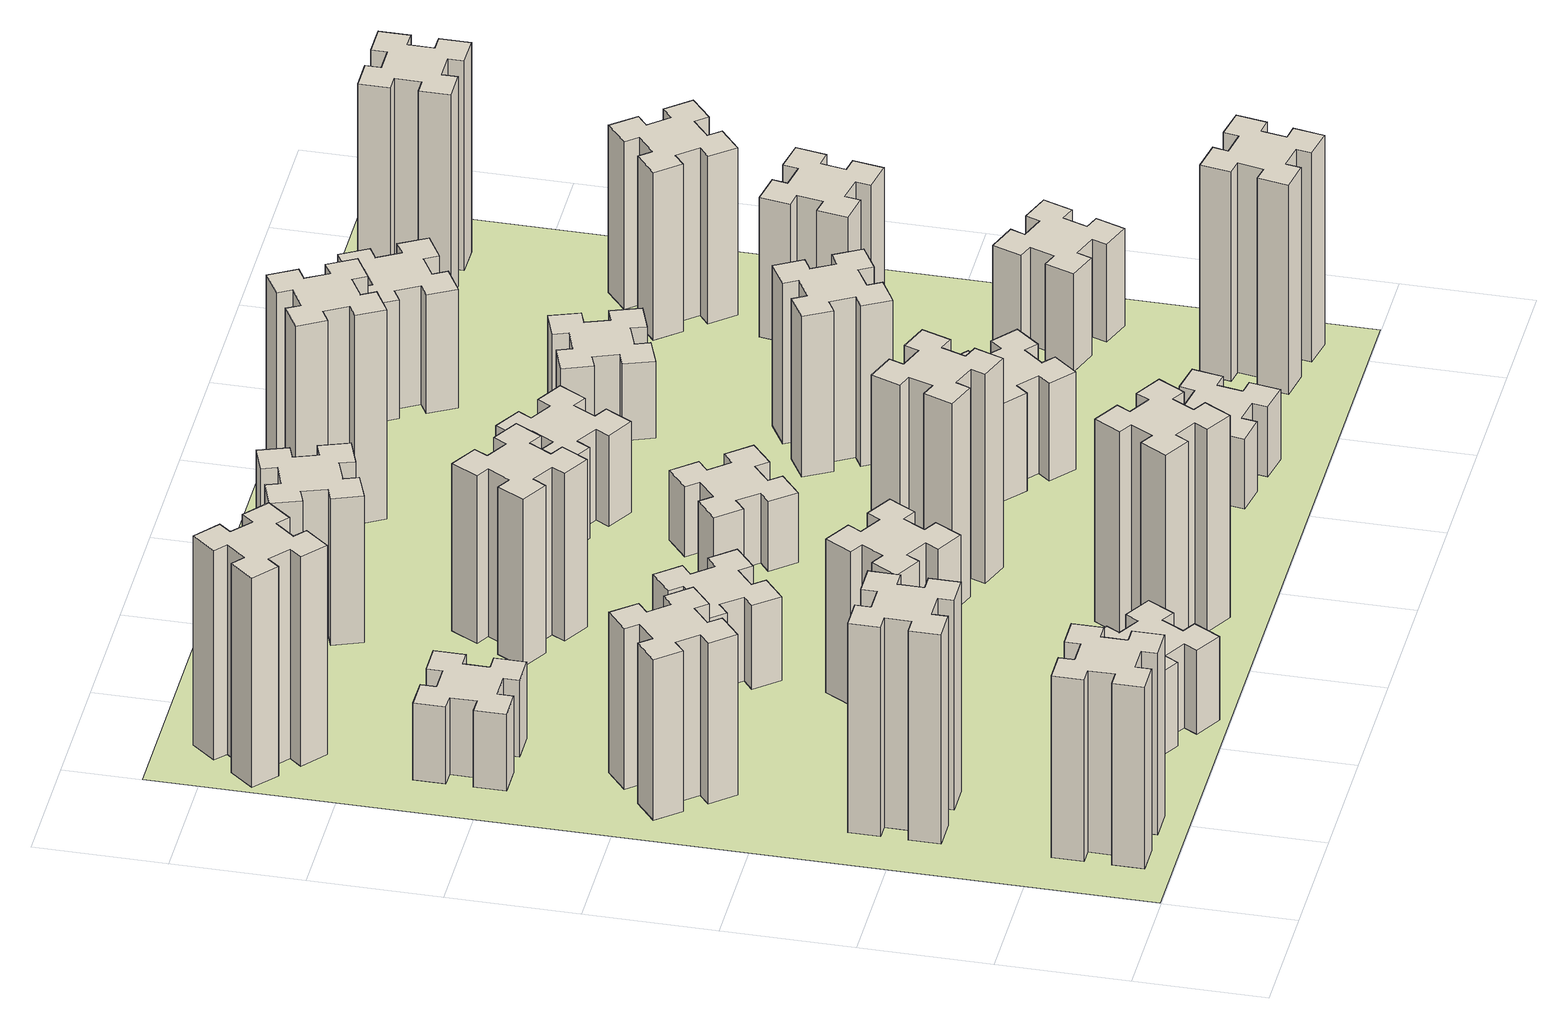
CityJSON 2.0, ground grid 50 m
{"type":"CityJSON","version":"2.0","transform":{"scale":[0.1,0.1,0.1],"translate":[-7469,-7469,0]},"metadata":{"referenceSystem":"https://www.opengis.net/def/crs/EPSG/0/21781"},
"CityObjects":{
"building1":{"type":"Building","attributes":{"class":"1000","function":"1000","usage":"1000","yearOfConstruction":2016,"roofType":"1000","measuredHeight":78,"storeysAboveGround":30,"storeysBelowGround":0},"geometry":[{"type":"Solid","lod":"1","boundaries":[[[[0,1,2,3,4,5,6,7,8,9,10,11,12,13,14,15,16,17,18,19]],[[17,16,20,21]],[[16,15,22,20]],[[15,14,23,22]],[[14,13,24,23]],[[13,12,25,24]],[[12,11,26,25]],[[11,10,27,26]],[[10,9,28,27]],[[9,8,29,28]],[[8,7,30,29]],[[7,6,31,30]],[[6,5,32,31]],[[5,4,33,32]],[[4,3,34,33]],[[3,2,35,34]],[[2,1,36,35]],[[1,0,37,36]],[[0,19,38,37]],[[19,18,39,38]],[[18,17,21,39]],[[24,25,26,27,28,29,30,31,32,33,34,35,36,37,38,39,21,20,22,23]]]]}]},
"building2":{"type":"Building","attributes":{"class":"1000","function":"1000","usage":"1000","yearOfConstruction":2016,"roofType":"1000","measuredHeight":90,"storeysAboveGround":30,"storeysBelowGround":0},"geometry":[{"type":"Solid","lod":"1","boundaries":[[[[40,41,42,43,44,45,46,47,48,49,50,51,52,53,54,55,56,57,58,59]],[[57,56,60,61]],[[56,55,62,60]],[[55,54,63,62]],[[54,53,64,63]],[[53,52,65,64]],[[52,51,66,65]],[[51,50,67,66]],[[50,49,68,67]],[[49,48,69,68]],[[48,47,70,69]],[[47,46,71,70]],[[46,45,72,71]],[[45,44,73,72]],[[44,43,74,73]],[[43,42,75,74]],[[42,41,76,75]],[[41,40,77,76]],[[40,59,78,77]],[[59,58,79,78]],[[58,57,61,79]],[[64,65,66,67,68,69,70,71,72,73,74,75,76,77,78,79,61,60,62,63]]]]}]},
"building3":{"type":"Building","attributes":{"class":"1000","function":"1000","usage":"1000","yearOfConstruction":2016,"roofType":"1000","measuredHeight":69,"storeysAboveGround":30,"storeysBelowGround":0},"geometry":[{"type":"Solid","lod":"1","boundaries":[[[[80,81,82,83,84,85,86,87,88,89,90,91,92,93,94,95,96,97,98,99]],[[97,96,100,101]],[[96,95,102,100]],[[95,94,103,102]],[[94,93,104,103]],[[93,92,105,104]],[[92,91,106,105]],[[91,90,107,106]],[[90,89,108,107]],[[89,88,109,108]],[[88,87,110,109]],[[87,86,111,110]],[[86,85,112,111]],[[85,84,113,112]],[[84,83,114,113]],[[83,82,115,114]],[[82,81,116,115]],[[81,80,117,116]],[[80,99,118,117]],[[99,98,119,118]],[[98,97,101,119]],[[104,105,106,107,108,109,110,111,112,113,114,115,116,117,118,119,101,100,102,103]]]]}]},
"building4":{"type":"Building","attributes":{"class":"1000","function":"1000","usage":"1000","yearOfConstruction":2016,"roofType":"1000","measuredHeight":33,"storeysAboveGround":30,"storeysBelowGround":0},"geometry":[{"type":"Solid","lod":"1","boundaries":[[[[120,121,122,123,124,125,126,127,128,129,130,131,132,133,134,135,136,137,138,139]],[[137,136,140,141]],[[136,135,142,140]],[[135,134,143,142]],[[134,133,144,143]],[[133,132,145,144]],[[132,131,146,145]],[[131,130,147,146]],[[130,129,148,147]],[[129,128,149,148]],[[128,127,150,149]],[[127,126,151,150]],[[126,125,152,151]],[[125,124,153,152]],[[124,123,154,153]],[[123,122,155,154]],[[122,121,156,155]],[[121,120,157,156]],[[120,139,158,157]],[[139,138,159,158]],[[138,137,141,159]],[[144,145,146,147,148,149,150,151,152,153,154,155,156,157,158,159,141,140,142,143]]]]}]},
"building5":{"type":"Building","attributes":{"class":"1000","function":"1000","usage":"1000","yearOfConstruction":2016,"roofType":"1000","measuredHeight":36,"storeysAboveGround":30,"storeysBelowGround":0},"geometry":[{"type":"Solid","lod":"1","boundaries":[[[[160,161,162,163,164,165,166,167,168,169,170,171,172,173,174,175,176,177,178,179]],[[177,176,180,181]],[[176,175,182,180]],[[175,174,183,182]],[[174,173,184,183]],[[173,172,185,184]],[[172,171,186,185]],[[171,170,187,186]],[[170,169,188,187]],[[169,168,189,188]],[[168,167,190,189]],[[167,166,191,190]],[[166,165,192,191]],[[165,164,193,192]],[[164,163,194,193]],[[163,162,195,194]],[[162,161,196,195]],[[161,160,197,196]],[[160,179,198,197]],[[179,178,199,198]],[[178,177,181,199]],[[184,185,186,187,188,189,190,191,192,193,194,195,196,197,198,199,181,180,182,183]]]]}]},
"building6":{"type":"Building","attributes":{"class":"1000","function":"1000","usage":"1000","yearOfConstruction":2016,"roofType":"1000","measuredHeight":90,"storeysAboveGround":30,"storeysBelowGround":0},"geometry":[{"type":"Solid","lod":"1","boundaries":[[[[200,201,202,203,204,205,206,207,208,209,210,211,212,213,214,215,216,217,218,219]],[[217,216,220,221]],[[216,215,222,220]],[[215,214,223,222]],[[214,213,224,223]],[[213,212,225,224]],[[212,211,226,225]],[[211,210,227,226]],[[210,209,228,227]],[[209,208,229,228]],[[208,207,230,229]],[[207,206,231,230]],[[206,205,232,231]],[[205,204,233,232]],[[204,203,234,233]],[[203,202,235,234]],[[202,201,236,235]],[[201,200,237,236]],[[200,219,238,237]],[[219,218,239,238]],[[218,217,221,239]],[[224,225,226,227,228,229,230,231,232,233,234,235,236,237,238,239,221,220,222,223]]]]}]},
"building7":{"type":"Building","attributes":{"class":"1000","function":"1000","usage":"1000","yearOfConstruction":2016,"roofType":"1000","measuredHeight":66,"storeysAboveGround":30,"storeysBelowGround":0},"geometry":[{"type":"Solid","lod":"1","boundaries":[[[[240,241,242,243,244,245,246,247,248,249,250,251,252,253,254,255,256,257,258,259]],[[257,256,260,261]],[[256,255,262,260]],[[255,254,263,262]],[[254,253,264,263]],[[253,252,265,264]],[[252,251,266,265]],[[251,250,267,266]],[[250,249,268,267]],[[249,248,269,268]],[[248,247,270,269]],[[247,246,271,270]],[[246,245,272,271]],[[245,244,273,272]],[[244,243,274,273]],[[243,242,275,274]],[[242,241,276,275]],[[241,240,277,276]],[[240,259,278,277]],[[259,258,279,278]],[[258,257,261,279]],[[264,265,266,267,268,269,270,271,272,273,274,275,276,277,278,279,261,260,262,263]]]]}]},
"building8":{"type":"Building","attributes":{"class":"1000","function":"1000","usage":"1000","yearOfConstruction":2016,"roofType":"1000","measuredHeight":36,"storeysAboveGround":30,"storeysBelowGround":0},"geometry":[{"type":"Solid","lod":"1","boundaries":[[[[280,281,282,283,284,285,286,287,288,289,290,291,292,293,294,295,296,297,298,299]],[[297,296,300,301]],[[296,295,302,300]],[[295,294,303,302]],[[294,293,304,303]],[[293,292,305,304]],[[292,291,306,305]],[[291,290,307,306]],[[290,289,308,307]],[[289,288,309,308]],[[288,287,310,309]],[[287,286,311,310]],[[286,285,312,311]],[[285,284,313,312]],[[284,283,314,313]],[[283,282,315,314]],[[282,281,316,315]],[[281,280,317,316]],[[280,299,318,317]],[[299,298,319,318]],[[298,297,301,319]],[[304,305,306,307,308,309,310,311,312,313,314,315,316,317,318,319,301,300,302,303]]]]}]},
"building9":{"type":"Building","attributes":{"class":"1000","function":"1000","usage":"1000","yearOfConstruction":2016,"roofType":"1000","measuredHeight":87,"storeysAboveGround":30,"storeysBelowGround":0},"geometry":[{"type":"Solid","lod":"1","boundaries":[[[[320,321,322,323,324,325,326,327,328,329,330,331,332,333,334,335,336,337,338,339]],[[337,336,340,341]],[[336,335,342,340]],[[335,334,343,342]],[[334,333,344,343]],[[333,332,345,344]],[[332,331,346,345]],[[331,330,347,346]],[[330,329,348,347]],[[329,328,349,348]],[[328,327,350,349]],[[327,326,351,350]],[[326,325,352,351]],[[325,324,353,352]],[[324,323,354,353]],[[323,322,355,354]],[[322,321,356,355]],[[321,320,357,356]],[[320,339,358,357]],[[339,338,359,358]],[[338,337,341,359]],[[344,345,346,347,348,349,350,351,352,353,354,355,356,357,358,359,341,340,342,343]]]]}]},
"building10":{"type":"Building","attributes":{"class":"1000","function":"1000","usage":"1000","yearOfConstruction":2016,"roofType":"1000","measuredHeight":72,"storeysAboveGround":30,"storeysBelowGround":0},"geometry":[{"type":"Solid","lod":"1","boundaries":[[[[360,361,362,363,364,365,366,367,368,369,370,371,372,373,374,375,376,377,378,379]],[[377,376,380,381]],[[376,375,382,380]],[[375,374,383,382]],[[374,373,384,383]],[[373,372,385,384]],[[372,371,386,385]],[[371,370,387,386]],[[370,369,388,387]],[[369,368,389,388]],[[368,367,390,389]],[[367,366,391,390]],[[366,365,392,391]],[[365,364,393,392]],[[364,363,394,393]],[[363,362,395,394]],[[362,361,396,395]],[[361,360,397,396]],[[360,379,398,397]],[[379,378,399,398]],[[378,377,381,399]],[[384,385,386,387,388,389,390,391,392,393,394,395,396,397,398,399,381,380,382,383]]]]}]},
"building11":{"type":"Building","attributes":{"class":"1000","function":"1000","usage":"1000","yearOfConstruction":2016,"roofType":"1000","measuredHeight":63,"storeysAboveGround":30,"storeysBelowGround":0},"geometry":[{"type":"Solid","lod":"1","boundaries":[[[[400,401,402,403,404,405,406,407,408,409,410,411,412,413,414,415,416,417,418,419]],[[417,416,420,421]],[[416,415,422,420]],[[415,414,423,422]],[[414,413,424,423]],[[413,412,425,424]],[[412,411,426,425]],[[411,410,427,426]],[[410,409,428,427]],[[409,408,429,428]],[[408,407,430,429]],[[407,406,431,430]],[[406,405,432,431]],[[405,404,433,432]],[[404,403,434,433]],[[403,402,435,434]],[[402,401,436,435]],[[401,400,437,436]],[[400,419,438,437]],[[419,418,439,438]],[[418,417,421,439]],[[424,425,426,427,428,429,430,431,432,433,434,435,436,437,438,439,421,420,422,423]]]]}]},
"building12":{"type":"Building","attributes":{"class":"1000","function":"1000","usage":"1000","yearOfConstruction":2016,"roofType":"1000","measuredHeight":90,"storeysAboveGround":30,"storeysBelowGround":0},"geometry":[{"type":"Solid","lod":"1","boundaries":[[[[440,441,442,443,444,445,446,447,448,449,450,451,452,453,454,455,456,457,458,459]],[[457,456,460,461]],[[456,455,462,460]],[[455,454,463,462]],[[454,453,464,463]],[[453,452,465,464]],[[452,451,466,465]],[[451,450,467,466]],[[450,449,468,467]],[[449,448,469,468]],[[448,447,470,469]],[[447,446,471,470]],[[446,445,472,471]],[[445,444,473,472]],[[444,443,474,473]],[[443,442,475,474]],[[442,441,476,475]],[[441,440,477,476]],[[440,459,478,477]],[[459,458,479,478]],[[458,457,461,479]],[[464,465,466,467,468,469,470,471,472,473,474,475,476,477,478,479,461,460,462,463]]]]}]},
"building13":{"type":"Building","attributes":{"class":"1000","function":"1000","usage":"1000","yearOfConstruction":2016,"roofType":"1000","measuredHeight":30,"storeysAboveGround":30,"storeysBelowGround":0},"geometry":[{"type":"Solid","lod":"1","boundaries":[[[[480,481,482,483,484,485,486,487,488,489,490,491,492,493,494,495,496,497,498,499]],[[497,496,500,501]],[[496,495,502,500]],[[495,494,503,502]],[[494,493,504,503]],[[493,492,505,504]],[[492,491,506,505]],[[491,490,507,506]],[[490,489,508,507]],[[489,488,509,508]],[[488,487,510,509]],[[487,486,511,510]],[[486,485,512,511]],[[485,484,513,512]],[[484,483,514,513]],[[483,482,515,514]],[[482,481,516,515]],[[481,480,517,516]],[[480,499,518,517]],[[499,498,519,518]],[[498,497,501,519]],[[504,505,506,507,508,509,510,511,512,513,514,515,516,517,518,519,501,500,502,503]]]]}]},
"building14":{"type":"Building","attributes":{"class":"1000","function":"1000","usage":"1000","yearOfConstruction":2016,"roofType":"1000","measuredHeight":39,"storeysAboveGround":30,"storeysBelowGround":0},"geometry":[{"type":"Solid","lod":"1","boundaries":[[[[520,521,522,523,524,525,526,527,528,529,530,531,532,533,534,535,536,537,538,539]],[[537,536,540,541]],[[536,535,542,540]],[[535,534,543,542]],[[534,533,544,543]],[[533,532,545,544]],[[532,531,546,545]],[[531,530,547,546]],[[530,529,548,547]],[[529,528,549,548]],[[528,527,550,549]],[[527,526,551,550]],[[526,525,552,551]],[[525,524,553,552]],[[524,523,554,553]],[[523,522,555,554]],[[522,521,556,555]],[[521,520,557,556]],[[520,539,558,557]],[[539,538,559,558]],[[538,537,541,559]],[[544,545,546,547,548,549,550,551,552,553,554,555,556,557,558,559,541,540,542,543]]]]}]},
"building15":{"type":"Building","attributes":{"class":"1000","function":"1000","usage":"1000","yearOfConstruction":2016,"roofType":"1000","measuredHeight":30,"storeysAboveGround":30,"storeysBelowGround":0},"geometry":[{"type":"Solid","lod":"1","boundaries":[[[[560,561,562,563,564,565,566,567,568,569,570,571,572,573,574,575,576,577,578,579]],[[577,576,580,581]],[[576,575,582,580]],[[575,574,583,582]],[[574,573,584,583]],[[573,572,585,584]],[[572,571,586,585]],[[571,570,587,586]],[[570,569,588,587]],[[569,568,589,588]],[[568,567,590,589]],[[567,566,591,590]],[[566,565,592,591]],[[565,564,593,592]],[[564,563,594,593]],[[563,562,595,594]],[[562,561,596,595]],[[561,560,597,596]],[[560,579,598,597]],[[579,578,599,598]],[[578,577,581,599]],[[584,585,586,587,588,589,590,591,592,593,594,595,596,597,598,599,581,580,582,583]]]]}]},
"building16":{"type":"Building","attributes":{"class":"1000","function":"1000","usage":"1000","yearOfConstruction":2016,"roofType":"1000","measuredHeight":90,"storeysAboveGround":30,"storeysBelowGround":0},"geometry":[{"type":"Solid","lod":"1","boundaries":[[[[600,601,602,603,604,605,606,607,608,609,610,611,612,613,614,615,616,617,618,619]],[[617,616,620,621]],[[616,615,622,620]],[[615,614,623,622]],[[614,613,624,623]],[[613,612,625,624]],[[612,611,626,625]],[[611,610,627,626]],[[610,609,628,627]],[[609,608,629,628]],[[608,607,630,629]],[[607,606,631,630]],[[606,605,632,631]],[[605,604,633,632]],[[604,603,634,633]],[[603,602,635,634]],[[602,601,636,635]],[[601,600,637,636]],[[600,619,638,637]],[[619,618,639,638]],[[618,617,621,639]],[[624,625,626,627,628,629,630,631,632,633,634,635,636,637,638,639,621,620,622,623]]]]}]},
"building17":{"type":"Building","attributes":{"class":"1000","function":"1000","usage":"1000","yearOfConstruction":2016,"roofType":"1000","measuredHeight":42,"storeysAboveGround":30,"storeysBelowGround":0},"geometry":[{"type":"Solid","lod":"1","boundaries":[[[[640,641,642,643,644,645,646,647,648,649,650,651,652,653,654,655,656,657,658,659]],[[657,656,660,661]],[[656,655,662,660]],[[655,654,663,662]],[[654,653,664,663]],[[653,652,665,664]],[[652,651,666,665]],[[651,650,667,666]],[[650,649,668,667]],[[649,648,669,668]],[[648,647,670,669]],[[647,646,671,670]],[[646,645,672,671]],[[645,644,673,672]],[[644,643,674,673]],[[643,642,675,674]],[[642,641,676,675]],[[641,640,677,676]],[[640,659,678,677]],[[659,658,679,678]],[[658,657,661,679]],[[664,665,666,667,668,669,670,671,672,673,674,675,676,677,678,679,661,660,662,663]]]]}]},
"building18":{"type":"Building","attributes":{"class":"1000","function":"1000","usage":"1000","yearOfConstruction":2016,"roofType":"1000","measuredHeight":69,"storeysAboveGround":30,"storeysBelowGround":0},"geometry":[{"type":"Solid","lod":"1","boundaries":[[[[680,681,682,683,684,685,686,687,688,689,690,691,692,693,694,695,696,697,698,699]],[[697,696,700,701]],[[696,695,702,700]],[[695,694,703,702]],[[694,693,704,703]],[[693,692,705,704]],[[692,691,706,705]],[[691,690,707,706]],[[690,689,708,707]],[[689,688,709,708]],[[688,687,710,709]],[[687,686,711,710]],[[686,685,712,711]],[[685,684,713,712]],[[684,683,714,713]],[[683,682,715,714]],[[682,681,716,715]],[[681,680,717,716]],[[680,699,718,717]],[[699,698,719,718]],[[698,697,701,719]],[[704,705,706,707,708,709,710,711,712,713,714,715,716,717,718,719,701,700,702,703]]]]}]},
"building19":{"type":"Building","attributes":{"class":"1000","function":"1000","usage":"1000","yearOfConstruction":2016,"roofType":"1000","measuredHeight":33,"storeysAboveGround":30,"storeysBelowGround":0},"geometry":[{"type":"Solid","lod":"1","boundaries":[[[[720,721,722,723,724,725,726,727,728,729,730,731,732,733,734,735,736,737,738,739]],[[737,736,740,741]],[[736,735,742,740]],[[735,734,743,742]],[[734,733,744,743]],[[733,732,745,744]],[[732,731,746,745]],[[731,730,747,746]],[[730,729,748,747]],[[729,728,749,748]],[[728,727,750,749]],[[727,726,751,750]],[[726,725,752,751]],[[725,724,753,752]],[[724,723,754,753]],[[723,722,755,754]],[[722,721,756,755]],[[721,720,757,756]],[[720,739,758,757]],[[739,738,759,758]],[[738,737,741,759]],[[744,745,746,747,748,749,750,751,752,753,754,755,756,757,758,759,741,740,742,743]]]]}]},
"building20":{"type":"Building","attributes":{"class":"1000","function":"1000","usage":"1000","yearOfConstruction":2016,"roofType":"1000","measuredHeight":90,"storeysAboveGround":30,"storeysBelowGround":0},"geometry":[{"type":"Solid","lod":"1","boundaries":[[[[760,761,762,763,764,765,766,767,768,769,770,771,772,773,774,775,776,777,778,779]],[[777,776,780,781]],[[776,775,782,780]],[[775,774,783,782]],[[774,773,784,783]],[[773,772,785,784]],[[772,771,786,785]],[[771,770,787,786]],[[770,769,788,787]],[[769,768,789,788]],[[768,767,790,789]],[[767,766,791,790]],[[766,765,792,791]],[[765,764,793,792]],[[764,763,794,793]],[[763,762,795,794]],[[762,761,796,795]],[[761,760,797,796]],[[760,779,798,797]],[[779,778,799,798]],[[778,777,781,799]],[[784,785,786,787,788,789,790,791,792,793,794,795,796,797,798,799,781,780,782,783]]]]}]},
"building21":{"type":"Building","attributes":{"class":"1000","function":"1000","usage":"1000","yearOfConstruction":2016,"roofType":"1000","measuredHeight":51,"storeysAboveGround":30,"storeysBelowGround":0},"geometry":[{"type":"Solid","lod":"1","boundaries":[[[[800,801,802,803,804,805,806,807,808,809,810,811,812,813,814,815,816,817,818,819]],[[817,816,820,821]],[[816,815,822,820]],[[815,814,823,822]],[[814,813,824,823]],[[813,812,825,824]],[[812,811,826,825]],[[811,810,827,826]],[[810,809,828,827]],[[809,808,829,828]],[[808,807,830,829]],[[807,806,831,830]],[[806,805,832,831]],[[805,804,833,832]],[[804,803,834,833]],[[803,802,835,834]],[[802,801,836,835]],[[801,800,837,836]],[[800,819,838,837]],[[819,818,839,838]],[[818,817,821,839]],[[824,825,826,827,828,829,830,831,832,833,834,835,836,837,838,839,821,820,822,823]]]]}]},
"building22":{"type":"Building","attributes":{"class":"1000","function":"1000","usage":"1000","yearOfConstruction":2016,"roofType":"1000","measuredHeight":42,"storeysAboveGround":30,"storeysBelowGround":0},"geometry":[{"type":"Solid","lod":"1","boundaries":[[[[840,841,842,843,844,845,846,847,848,849,850,851,852,853,854,855,856,857,858,859]],[[857,856,860,861]],[[856,855,862,860]],[[855,854,863,862]],[[854,853,864,863]],[[853,852,865,864]],[[852,851,866,865]],[[851,850,867,866]],[[850,849,868,867]],[[849,848,869,868]],[[848,847,870,869]],[[847,846,871,870]],[[846,845,872,871]],[[845,844,873,872]],[[844,843,874,873]],[[843,842,875,874]],[[842,841,876,875]],[[841,840,877,876]],[[840,859,878,877]],[[859,858,879,878]],[[858,857,861,879]],[[864,865,866,867,868,869,870,871,872,873,874,875,876,877,878,879,861,860,862,863]]]]}]},
"building23":{"type":"Building","attributes":{"class":"1000","function":"1000","usage":"1000","yearOfConstruction":2016,"roofType":"1000","measuredHeight":60,"storeysAboveGround":30,"storeysBelowGround":0},"geometry":[{"type":"Solid","lod":"1","boundaries":[[[[880,881,882,883,884,885,886,887,888,889,890,891,892,893,894,895,896,897,898,899]],[[897,896,900,901]],[[896,895,902,900]],[[895,894,903,902]],[[894,893,904,903]],[[893,892,905,904]],[[892,891,906,905]],[[891,890,907,906]],[[890,889,908,907]],[[889,888,909,908]],[[888,887,910,909]],[[887,886,911,910]],[[886,885,912,911]],[[885,884,913,912]],[[884,883,914,913]],[[883,882,915,914]],[[882,881,916,915]],[[881,880,917,916]],[[880,899,918,917]],[[899,898,919,918]],[[898,897,901,919]],[[904,905,906,907,908,909,910,911,912,913,914,915,916,917,918,919,901,900,902,903]]]]}]},
"building24":{"type":"Building","attributes":{"class":"1000","function":"1000","usage":"1000","yearOfConstruction":2016,"roofType":"1000","measuredHeight":72,"storeysAboveGround":30,"storeysBelowGround":0},"geometry":[{"type":"Solid","lod":"1","boundaries":[[[[920,921,922,923,924,925,926,927,928,929,930,931,932,933,934,935,936,937,938,939]],[[937,936,940,941]],[[936,935,942,940]],[[935,934,943,942]],[[934,933,944,943]],[[933,932,945,944]],[[932,931,946,945]],[[931,930,947,946]],[[930,929,948,947]],[[929,928,949,948]],[[928,927,950,949]],[[927,926,951,950]],[[926,925,952,951]],[[925,924,953,952]],[[924,923,954,953]],[[923,922,955,954]],[[922,921,956,955]],[[921,920,957,956]],[[920,939,958,957]],[[939,938,959,958]],[[938,937,941,959]],[[944,945,946,947,948,949,950,951,952,953,954,955,956,957,958,959,941,940,942,943]]]]}]},
"building25":{"type":"Building","attributes":{"class":"1000","function":"1000","usage":"1000","yearOfConstruction":2016,"roofType":"1000","measuredHeight":90,"storeysAboveGround":30,"storeysBelowGround":0},"geometry":[{"type":"Solid","lod":"1","boundaries":[[[[960,961,962,963,964,965,966,967,968,969,970,971,972,973,974,975,976,977,978,979]],[[977,976,980,981]],[[976,975,982,980]],[[975,974,983,982]],[[974,973,984,983]],[[973,972,985,984]],[[972,971,986,985]],[[971,970,987,986]],[[970,969,988,987]],[[969,968,989,988]],[[968,967,990,989]],[[967,966,991,990]],[[966,965,992,991]],[[965,964,993,992]],[[964,963,994,993]],[[963,962,995,994]],[[962,961,996,995]],[[961,960,997,996]],[[960,979,998,997]],[[979,978,999,998]],[[978,977,981,999]],[[984,985,986,987,988,989,990,991,992,993,994,995,996,997,998,999,981,980,982,983]]]]}]},
"landuse1":{"type":"LandUse","attributes":{"name":"plot1","function":"1010"},"geometry":[{"type":"MultiSurface","lod":"1","boundaries":[[[1000,1001,1002,1003]]]}]}
},
"vertices":[
[265,325,0],[265,225,0],[205,225,0],[205,105,0],[325,105,0],[325,165,0],[425,165,0],[425,105,0],[545,105,0],[545,225,0],[485,225,0],[485,325,0],[545,325,0],[545,445,0],[425,445,0],[425,385,0],[325,385,0],[325,445,0],[205,445,0],[205,325,0],[325,385,780],[325,445,780],[425,385,780],[425,445,780],[545,445,780],[545,325,780],[485,325,780],[485,225,780],[545,225,780],[545,105,780],[425,105,780],[425,165,780],[325,165,780],[325,105,780],[205,105,780],[205,225,780],[265,225,780],[265,325,780],[205,325,780],[205,445,780],
[265,1065,0],[265,965,0],[205,965,0],[205,845,0],[325,845,0],[325,905,0],[425,905,0],[425,845,0],[545,845,0],[545,965,0],[485,965,0],[485,1065,0],[545,1065,0],[545,1185,0],[425,1185,0],[425,1125,0],[325,1125,0],[325,1185,0],[205,1185,0],[205,1065,0],[325,1125,900],[325,1185,900],[425,1125,900],[425,1185,900],[545,1185,900],[545,1065,900],[485,1065,900],[485,965,900],[545,965,900],[545,845,900],[425,845,900],[425,905,900],[325,905,900],[325,845,900],[205,845,900],[205,965,900],[265,965,900],[265,1065,900],[205,1065,900],[205,1185,900],
[492,1888,0],[427,1964,0],[473,2003,0],[396,2095,0],[304,2018,0],[343,1972,0],[266,1907,0],[228,1953,0],[136,1876,0],[213,1784,0],[259,1823,0],[323,1746,0],[277,1708,0],[354,1616,0],[446,1693,0],[408,1739,0],[484,1803,0],[523,1757,0],[615,1834,0],[538,1926,0],[484,1803,690],[523,1757,690],[408,1739,690],[446,1693,690],[354,1616,690],[277,1708,690],[323,1746,690],[259,1823,690],[213,1784,690],[136,1876,690],[228,1953,690],[266,1907,690],[343,1972,690],[304,2018,690],[396,2095,690],[473,2003,690],[427,1964,690],[492,1888,690],[538,1926,690],[615,1834,690],
[485,2545,0],[485,2645,0],[545,2645,0],[545,2765,0],[425,2765,0],[425,2705,0],[325,2705,0],[325,2765,0],[205,2765,0],[205,2645,0],[265,2645,0],[265,2545,0],[205,2545,0],[205,2425,0],[325,2425,0],[325,2485,0],[425,2485,0],[425,2425,0],[545,2425,0],[545,2545,0],[425,2485,330],[425,2425,330],[325,2485,330],[325,2425,330],[205,2425,330],[205,2545,330],[265,2545,330],[265,2645,330],[205,2645,330],[205,2765,330],[325,2765,330],[325,2705,330],[425,2705,330],[425,2765,330],[545,2765,330],[545,2645,330],[485,2645,330],[485,2545,330],[545,2545,330],[545,2425,330],
[1214,346,0],[1127,396,0],[1157,448,0],[1053,508,0],[993,404,0],[1045,374,0],[995,287,0],[943,317,0],[883,213,0],[987,153,0],[1017,205,0],[1104,155,0],[1074,103,0],[1178,43,0],[1238,147,0],[1186,177,0],[1236,264,0],[1288,234,0],[1348,338,0],[1244,398,0],[1236,264,360],[1288,234,360],[1186,177,360],[1238,147,360],[1178,43,360],[1074,103,360],[1104,155,360],[1017,205,360],[987,153,360],[883,213,360],[943,317,360],[995,287,360],[1045,374,360],[993,404,360],[1053,508,360],[1157,448,360],[1127,396,360],[1214,346,360],[1244,398,360],[1348,338,360],
[384,3387,0],[308,3452,0],[346,3498,0],[254,3575,0],[177,3483,0],[223,3444,0],[159,3368,0],[113,3406,0],[36,3314,0],[128,3237,0],[166,3283,0],[243,3219,0],[204,3173,0],[296,3096,0],[373,3188,0],[327,3226,0],[392,3303,0],[438,3264,0],[515,3356,0],[423,3433,0],[392,3303,900],[438,3264,900],[327,3226,900],[373,3188,900],[296,3096,900],[204,3173,900],[243,3219,900],[166,3283,900],[128,3237,900],[36,3314,900],[113,3406,900],[159,3368,900],[223,3444,900],[177,3483,900],[254,3575,900],[346,3498,900],[308,3452,900],[384,3387,900],[423,3433,900],[515,3356,900],
[1186,1117,0],[1236,1204,0],[1288,1174,0],[1348,1278,0],[1244,1338,0],[1214,1286,0],[1127,1336,0],[1157,1388,0],[1053,1448,0],[993,1344,0],[1045,1314,0],[995,1227,0],[943,1257,0],[883,1153,0],[987,1093,0],[1017,1145,0],[1104,1095,0],[1074,1043,0],[1178,983,0],[1238,1087,0],[1104,1095,660],[1074,1043,660],[1017,1145,660],[987,1093,660],[883,1153,660],[943,1257,660],[995,1227,660],[1045,1314,660],[993,1344,660],[1053,1448,660],[1157,1388,660],[1127,1336,660],[1214,1286,660],[1244,1338,660],[1348,1278,660],[1288,1174,660],[1236,1204,660],[1186,1117,660],[1238,1087,660],[1178,983,660],
[1083,1972,0],[1006,1907,0],[968,1953,0],[876,1876,0],[953,1784,0],[999,1823,0],[1063,1746,0],[1017,1708,0],[1094,1616,0],[1186,1693,0],[1148,1739,0],[1224,1803,0],[1263,1757,0],[1355,1834,0],[1278,1926,0],[1232,1888,0],[1167,1964,0],[1213,2003,0],[1136,2095,0],[1044,2018,0],[1167,1964,360],[1213,2003,360],[1232,1888,360],[1278,1926,360],[1355,1834,360],[1263,1757,360],[1224,1803,360],[1148,1739,360],[1186,1693,360],[1094,1616,360],[1017,1708,360],[1063,1746,360],[999,1823,360],[953,1784,360],[876,1876,360],[968,1953,360],[1006,1907,360],[1083,1972,360],[1044,2018,360],[1136,2095,360],
[1657,305,0],[1744,255,0],[1714,203,0],[1818,143,0],[1878,247,0],[1826,277,0],[1876,364,0],[1928,334,0],[1988,438,0],[1884,498,0],[1854,446,0],[1767,496,0],[1797,548,0],[1693,608,0],[1633,504,0],[1685,474,0],[1635,387,0],[1583,417,0],[1523,313,0],[1627,253,0],[1635,387,870],[1583,417,870],[1685,474,870],[1633,504,870],[1693,608,870],[1797,548,870],[1767,496,870],[1854,446,870],[1884,498,870],[1988,438,870],[1928,334,870],[1876,364,870],[1826,277,870],[1878,247,870],[1818,143,870],[1714,203,870],[1744,255,870],[1657,305,870],[1627,253,870],[1523,313,870],
[1314,2666,0],[1227,2716,0],[1257,2768,0],[1153,2828,0],[1093,2724,0],[1145,2694,0],[1095,2607,0],[1043,2637,0],[983,2533,0],[1087,2473,0],[1117,2525,0],[1204,2475,0],[1174,2423,0],[1278,2363,0],[1338,2467,0],[1286,2497,0],[1336,2584,0],[1388,2554,0],[1448,2658,0],[1344,2718,0],[1336,2584,720],[1388,2554,720],[1286,2497,720],[1338,2467,720],[1278,2363,720],[1174,2423,720],[1204,2475,720],[1117,2525,720],[1087,2473,720],[983,2533,720],[1043,2637,720],[1095,2607,720],[1145,2694,720],[1093,2724,720],[1153,2828,720],[1257,2768,720],[1227,2716,720],[1314,2666,720],[1344,2718,720],[1448,2658,720],
[1125,3456,0],[1031,3422,0],[1010,3478,0],[897,3437,0],[939,3324,0],[995,3345,0],[1029,3251,0],[973,3230,0],[1014,3117,0],[1127,3159,0],[1106,3215,0],[1200,3249,0],[1220,3193,0],[1333,3234,0],[1292,3347,0],[1236,3326,0],[1202,3420,0],[1258,3440,0],[1217,3553,0],[1104,3512,0],[1202,3420,630],[1258,3440,630],[1236,3326,630],[1292,3347,630],[1333,3234,630],[1220,3193,630],[1200,3249,630],[1106,3215,630],[1127,3159,630],[1014,3117,630],[973,3230,630],[1029,3251,630],[995,3345,630],[939,3324,630],[897,3437,630],[1010,3478,630],[1031,3422,630],[1125,3456,630],[1104,3512,630],[1217,3553,630],
[1769,1300,0],[1735,1206,0],[1679,1227,0],[1637,1114,0],[1750,1073,0],[1771,1129,0],[1865,1095,0],[1844,1039,0],[1957,997,0],[1998,1110,0],[1942,1131,0],[1976,1225,0],[2032,1204,0],[2073,1317,0],[1960,1358,0],[1940,1302,0],[1846,1336,0],[1867,1392,0],[1754,1433,0],[1713,1320,0],[1846,1336,900],[1867,1392,900],[1940,1302,900],[1960,1358,900],[2073,1317,900],[2032,1204,900],[1976,1225,900],[1942,1131,900],[1998,1110,900],[1957,997,900],[1844,1039,900],[1865,1095,900],[1771,1129,900],[1750,1073,900],[1637,1114,900],[1679,1227,900],[1735,1206,900],[1769,1300,900],[1713,1320,900],[1754,1433,900],
[1972,1988,0],[1907,2064,0],[1953,2103,0],[1876,2195,0],[1784,2118,0],[1823,2072,0],[1746,2007,0],[1708,2053,0],[1616,1976,0],[1693,1884,0],[1739,1923,0],[1803,1846,0],[1757,1808,0],[1834,1716,0],[1926,1793,0],[1888,1839,0],[1964,1903,0],[2003,1857,0],[2095,1934,0],[2018,2026,0],[1964,1903,300],[2003,1857,300],[1888,1839,300],[1926,1793,300],[1834,1716,300],[1757,1808,300],[1803,1846,300],[1739,1923,300],[1693,1884,300],[1616,1976,300],[1708,2053,300],[1746,2007,300],[1823,2072,300],[1784,2118,300],[1876,2195,300],[1953,2103,300],[1907,2064,300],[1972,1988,300],[2018,2026,300],[2095,1934,300],
[2026,2497,0],[2076,2584,0],[2128,2554,0],[2188,2658,0],[2084,2718,0],[2054,2666,0],[1967,2716,0],[1997,2768,0],[1893,2828,0],[1833,2724,0],[1885,2694,0],[1835,2607,0],[1783,2637,0],[1723,2533,0],[1827,2473,0],[1857,2525,0],[1944,2475,0],[1914,2423,0],[2018,2363,0],[2078,2467,0],[1944,2475,390],[1914,2423,390],[1857,2525,390],[1827,2473,390],[1723,2533,390],[1783,2637,390],[1835,2607,390],[1885,2694,390],[1833,2724,390],[1893,2828,390],[1997,2768,390],[1967,2716,390],[2054,2666,390],[2084,2718,390],[2188,2658,390],[2128,2554,390],[2076,2584,390],[2026,2497,390],[2078,2467,390],[2018,2363,390],
[2596,444,0],[2578,345,0],[2519,356,0],[2498,237,0],[2617,217,0],[2627,276,0],[2725,258,0],[2715,199,0],[2833,178,0],[2854,297,0],[2795,307,0],[2812,405,0],[2871,395,0],[2892,513,0],[2774,534,0],[2764,475,0],[2665,492,0],[2676,551,0],[2557,572,0],[2537,454,0],[2665,492,300],[2676,551,300],[2764,475,300],[2774,534,300],[2892,513,300],[2871,395,300],[2812,405,300],[2795,307,300],[2854,297,300],[2833,178,300],[2715,199,300],[2725,258,300],[2627,276,300],[2617,217,300],[2498,237,300],[2519,356,300],[2578,345,300],[2596,444,300],[2537,454,300],[2557,572,300],
[1844,3556,0],[1757,3506,0],[1727,3558,0],[1623,3498,0],[1683,3394,0],[1735,3424,0],[1785,3337,0],[1733,3307,0],[1793,3203,0],[1897,3263,0],[1867,3315,0],[1954,3365,0],[1984,3313,0],[2088,3373,0],[2028,3477,0],[1976,3447,0],[1926,3534,0],[1978,3564,0],[1918,3668,0],[1814,3608,0],[1926,3534,900],[1978,3564,900],[1976,3447,900],[2028,3477,900],[2088,3373,900],[1984,3313,900],[1954,3365,900],[1867,3315,900],[1897,3263,900],[1793,3203,900],[1733,3307,900],[1785,3337,900],[1735,3424,900],[1683,3394,900],[1623,3498,900],[1727,3558,900],[1757,3506,900],[1844,3556,900],[1814,3608,900],[1918,3668,900],
[2647,1006,0],[2712,1083,0],[2758,1044,0],[2835,1136,0],[2743,1213,0],[2704,1167,0],[2628,1232,0],[2666,1278,0],[2574,1355,0],[2497,1263,0],[2543,1224,0],[2479,1148,0],[2433,1186,0],[2356,1094,0],[2448,1017,0],[2486,1063,0],[2563,999,0],[2524,953,0],[2616,876,0],[2693,968,0],[2563,999,420],[2524,953,420],[2486,1063,420],[2448,1017,420],[2356,1094,420],[2433,1186,420],[2479,1148,420],[2543,1224,420],[2497,1263,420],[2574,1355,420],[2666,1278,420],[2628,1232,420],[2704,1167,420],[2743,1213,420],[2835,1136,420],[2758,1044,420],[2712,1083,420],[2647,1006,420],[2693,968,420],[2616,876,420],
[2475,1744,0],[2525,1657,0],[2473,1627,0],[2533,1523,0],[2637,1583,0],[2607,1635,0],[2694,1685,0],[2724,1633,0],[2828,1693,0],[2768,1797,0],[2716,1767,0],[2666,1854,0],[2718,1884,0],[2658,1988,0],[2554,1928,0],[2584,1876,0],[2497,1826,0],[2467,1878,0],[2363,1818,0],[2423,1714,0],[2497,1826,690],[2467,1878,690],[2584,1876,690],[2554,1928,690],[2658,1988,690],[2718,1884,690],[2666,1854,690],[2716,1767,690],[2768,1797,690],[2828,1693,690],[2724,1633,690],[2694,1685,690],[2607,1635,690],[2637,1583,690],[2533,1523,690],[2473,1627,690],[2525,1657,690],[2475,1744,690],[2423,1714,690],[2363,1818,690],
[2586,2475,0],[2680,2509,0],[2700,2453,0],[2813,2494,0],[2772,2607,0],[2716,2586,0],[2682,2680,0],[2738,2700,0],[2697,2813,0],[2584,2772,0],[2605,2716,0],[2511,2682,0],[2490,2738,0],[2377,2697,0],[2419,2584,0],[2475,2605,0],[2509,2511,0],[2453,2490,0],[2494,2377,0],[2607,2419,0],[2509,2511,330],[2453,2490,330],[2475,2605,330],[2419,2584,330],[2377,2697,330],[2490,2738,330],[2511,2682,330],[2605,2716,330],[2584,2772,330],[2697,2813,330],[2738,2700,330],[2682,2680,330],[2716,2586,330],[2772,2607,330],[2813,2494,330],[2700,2453,330],[2680,2509,330],[2586,2475,330],[2607,2419,330],[2494,2377,330],
[3504,475,0],[3405,492,0],[3416,551,0],[3297,572,0],[3277,454,0],[3336,444,0],[3318,345,0],[3259,356,0],[3238,237,0],[3357,217,0],[3367,276,0],[3465,258,0],[3455,199,0],[3573,178,0],[3594,297,0],[3535,307,0],[3552,405,0],[3611,395,0],[3632,513,0],[3514,534,0],[3552,405,900],[3611,395,900],[3535,307,900],[3594,297,900],[3573,178,900],[3455,199,900],[3465,258,900],[3367,276,900],[3357,217,900],[3238,237,900],[3259,356,900],[3318,345,900],[3336,444,900],[3277,454,900],[3297,572,900],[3416,551,900],[3405,492,900],[3504,475,900],[3514,534,900],[3632,513,900],
[2716,3347,0],[2666,3434,0],[2718,3464,0],[2658,3568,0],[2554,3508,0],[2584,3456,0],[2497,3406,0],[2467,3458,0],[2363,3398,0],[2423,3294,0],[2475,3324,0],[2525,3237,0],[2473,3207,0],[2533,3103,0],[2637,3163,0],[2607,3215,0],[2694,3265,0],[2724,3213,0],[2828,3273,0],[2768,3377,0],[2694,3265,510],[2724,3213,510],[2607,3215,510],[2637,3163,510],[2533,3103,510],[2473,3207,510],[2525,3237,510],[2475,3324,510],[2423,3294,510],[2363,3398,510],[2467,3458,510],[2497,3406,510],[2584,3456,510],[2554,3508,510],[2658,3568,510],[2718,3464,510],[2666,3434,510],[2716,3347,510],[2768,3377,510],[2828,3273,510],
[3351,1029,0],[3445,995,0],[3424,939,0],[3537,897,0],[3578,1010,0],[3522,1031,0],[3556,1125,0],[3612,1104,0],[3653,1217,0],[3540,1258,0],[3520,1202,0],[3426,1236,0],[3447,1292,0],[3334,1333,0],[3293,1220,0],[3349,1200,0],[3315,1106,0],[3259,1127,0],[3217,1014,0],[3330,973,0],[3315,1106,420],[3259,1127,420],[3349,1200,420],[3293,1220,420],[3334,1333,420],[3447,1292,420],[3426,1236,420],[3520,1202,420],[3540,1258,420],[3653,1217,420],[3612,1104,420],[3556,1125,420],[3522,1031,420],[3578,1010,420],[3537,897,420],[3424,939,420],[3445,995,420],[3351,1029,420],[3330,973,420],[3217,1014,420],
[3236,2024,0],[3218,1925,0],[3159,1936,0],[3138,1817,0],[3257,1797,0],[3267,1856,0],[3365,1838,0],[3355,1779,0],[3473,1758,0],[3494,1877,0],[3435,1887,0],[3452,1985,0],[3511,1975,0],[3532,2093,0],[3414,2114,0],[3404,2055,0],[3305,2072,0],[3316,2131,0],[3197,2152,0],[3177,2034,0],[3305,2072,600],[3316,2131,600],[3404,2055,600],[3414,2114,600],[3532,2093,600],[3511,1975,600],[3452,1985,600],[3435,1887,600],[3494,1877,600],[3473,1758,600],[3355,1779,600],[3365,1838,600],[3267,1856,600],[3257,1797,600],[3138,1817,600],[3159,1936,600],[3218,1925,600],[3236,2024,600],[3177,2034,600],[3197,2152,600],
[3219,2463,0],[3283,2386,0],[3237,2348,0],[3314,2256,0],[3406,2333,0],[3368,2379,0],[3444,2443,0],[3483,2397,0],[3575,2474,0],[3498,2566,0],[3452,2528,0],[3387,2604,0],[3433,2643,0],[3356,2735,0],[3264,2658,0],[3303,2612,0],[3226,2547,0],[3188,2593,0],[3096,2516,0],[3173,2424,0],[3226,2547,720],[3188,2593,720],[3303,2612,720],[3264,2658,720],[3356,2735,720],[3433,2643,720],[3387,2604,720],[3452,2528,720],[3498,2566,720],[3575,2474,720],[3483,2397,720],[3444,2443,720],[3368,2379,720],[3406,2333,720],[3314,2256,720],[3237,2348,720],[3283,2386,720],[3219,2463,720],[3173,2424,720],[3096,2516,720],
[3285,3325,0],[3385,3325,0],[3385,3265,0],[3505,3265,0],[3505,3385,0],[3445,3385,0],[3445,3485,0],[3505,3485,0],[3505,3605,0],[3385,3605,0],[3385,3545,0],[3285,3545,0],[3285,3605,0],[3165,3605,0],[3165,3485,0],[3225,3485,0],[3225,3385,0],[3165,3385,0],[3165,3265,0],[3285,3265,0],[3225,3385,900],[3165,3385,900],[3225,3485,900],[3165,3485,900],[3165,3605,900],[3285,3605,900],[3285,3545,900],[3385,3545,900],[3385,3605,900],[3505,3605,900],[3505,3485,900],[3445,3485,900],[3445,3385,900],[3505,3385,900],[3505,3265,900],[3385,3265,900],[3385,3325,900],[3285,3325,900],[3285,3265,900],[3165,3265,900],
[5,3705,0],[3705,3705,0],[3705,5,0],[5,5,0]
]}
